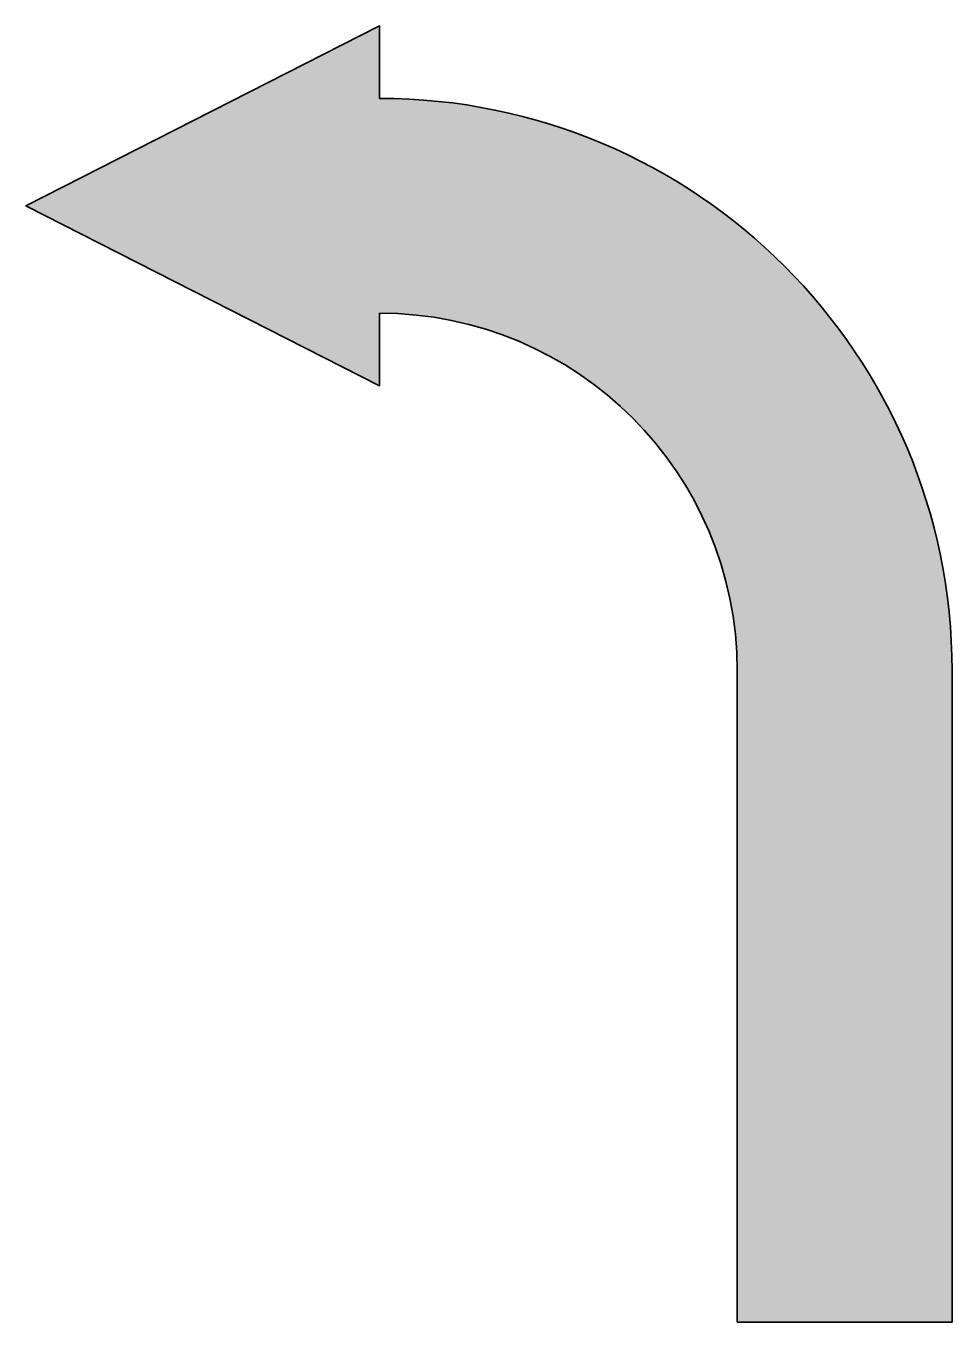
# Model space of a CAD drawing. Header units: millimetres. Extents: x -100 to 100, y -142 to 138.
import ezdxf

# ---------------------------------------------------------------- set-up
doc = ezdxf.new("R2010")
doc.units = ezdxf.units.MM
doc.header["$MEASUREMENT"] = 0
doc.layers.add('Layer 1', color=7, linetype='Continuous')

msp = doc.modelspace()

# ---------------------------------------------------------------- hatches: boundary and pattern name
at = {"layer": 'Layer 1', "true_color": 0x000000}
h = msp.add_hatch(color=18, dxfattribs=at)
edge = h.paths.add_edge_path()
edge.add_spline(control_points=[(100.3829, -141.8625), (100.3829, -141.8625), (100.3829, -1.1536), (100.3829, -1.1536), (100.3829, 67.1301), (45.0285, 122.4809), (-23.2516, 122.4809), (-23.2516, 122.4809), (-23.2516, 122.4809), (-23.2516, 122.4809), (-23.2516, 122.4809), (-23.2516, 138.1372), (-23.2516, 138.1372), (-23.2516, 138.1372), (-99.617, 99.2823), (-99.617, 99.2823), (-99.617, 99.2823), (-23.2516, 60.4238), (-23.2516, 60.4238), (-23.2516, 60.4238), (-23.2516, 76.0801), (-23.2516, 76.0801), (-23.2516, 76.0801), (-23.2516, 76.0801), (-23.2516, 76.0801), (19.4028, 76.0801), (53.982, 41.5008), (53.982, -1.1536), (53.982, -1.1536), (53.982, -141.8625), (53.982, -141.8625), (53.982, -141.8625), (100.3829, -141.8625), (100.3829, -141.8625)], knot_values=[0, 0, 0, 0, 0.09090909, 0.09090909, 0.09090909, 0.18181818, 0.18181818, 0.18181818, 0.27272727, 0.27272727, 0.27272727, 0.36363636, 0.36363636, 0.36363636, 0.45454545, 0.45454545, 0.45454545, 0.54545455, 0.54545455, 0.54545455, 0.63636364, 0.63636364, 0.63636364, 0.72727273, 0.72727273, 0.72727273, 0.81818182, 0.81818182, 0.81818182, 0.90909091, 0.90909091, 0.90909091, 1, 1, 1, 1], degree=3, periodic=1)

# ---------------------------------------------------------------- linework, layer by layer
at = {"layer": 'Layer 1'}
msp.add_open_spline([(100.3829, -141.8625), (100.3829, -141.8625), (100.3829, -1.1536), (100.3829, -1.1536), (100.3829, 67.1301), (45.0285, 122.4809), (-23.2516, 122.4809), (-23.2516, 122.4809), (-23.2516, 122.4809), (-23.2516, 122.4809), (-23.2516, 122.4809), (-23.2516, 138.1372), (-23.2516, 138.1372), (-23.2516, 138.1372), (-99.617, 99.2823), (-99.617, 99.2823), (-99.617, 99.2823), (-23.2516, 60.4238), (-23.2516, 60.4238), (-23.2516, 60.4238), (-23.2516, 76.0801), (-23.2516, 76.0801), (-23.2516, 76.0801), (-23.2516, 76.0801), (-23.2516, 76.0801), (19.4028, 76.0801), (53.982, 41.5008), (53.982, -1.1536), (53.982, -1.1536), (53.982, -141.8625), (53.982, -141.8625), (53.982, -141.8625), (100.3829, -141.8625), (100.3829, -141.8625)], degree=3, knots=[0, 0, 0, 0, 0.09090909, 0.09090909, 0.09090909, 0.18181818, 0.18181818, 0.18181818, 0.27272727, 0.27272727, 0.27272727, 0.36363636, 0.36363636, 0.36363636, 0.45454545, 0.45454545, 0.45454545, 0.54545455, 0.54545455, 0.54545455, 0.63636364, 0.63636364, 0.63636364, 0.72727273, 0.72727273, 0.72727273, 0.81818182, 0.81818182, 0.81818182, 0.90909091, 0.90909091, 0.90909091, 1, 1, 1, 1], dxfattribs=at)
at = {"layer": 'Layer 1', "lineweight": 35}
msp.add_open_spline([(100.3829, -141.8625), (100.3829, -141.8625), (100.3829, -1.1536), (100.3829, -1.1536), (100.3829, 67.1301), (45.0285, 122.4809), (-23.2516, 122.4809), (-23.2516, 122.4809), (-23.2516, 122.4809), (-23.2516, 122.4809), (-23.2516, 122.4809), (-23.2516, 138.1372), (-23.2516, 138.1372), (-23.2516, 138.1372), (-99.617, 99.2823), (-99.617, 99.2823), (-99.617, 99.2823), (-23.2516, 60.4238), (-23.2516, 60.4238), (-23.2516, 60.4238), (-23.2516, 76.0801), (-23.2516, 76.0801), (-23.2516, 76.0801), (-23.2516, 76.0801), (-23.2516, 76.0801), (19.4028, 76.0801), (53.982, 41.5008), (53.982, -1.1536), (53.982, -1.1536), (53.982, -141.8625), (53.982, -141.8625), (53.982, -141.8625), (100.3829, -141.8625), (100.3829, -141.8625)], degree=3, knots=[0, 0, 0, 0, 0.09090909, 0.09090909, 0.09090909, 0.18181818, 0.18181818, 0.18181818, 0.27272727, 0.27272727, 0.27272727, 0.36363636, 0.36363636, 0.36363636, 0.45454545, 0.45454545, 0.45454545, 0.54545455, 0.54545455, 0.54545455, 0.63636364, 0.63636364, 0.63636364, 0.72727273, 0.72727273, 0.72727273, 0.81818182, 0.81818182, 0.81818182, 0.90909091, 0.90909091, 0.90909091, 1, 1, 1, 1], dxfattribs=at)

doc.saveas('drawing.dxf')
